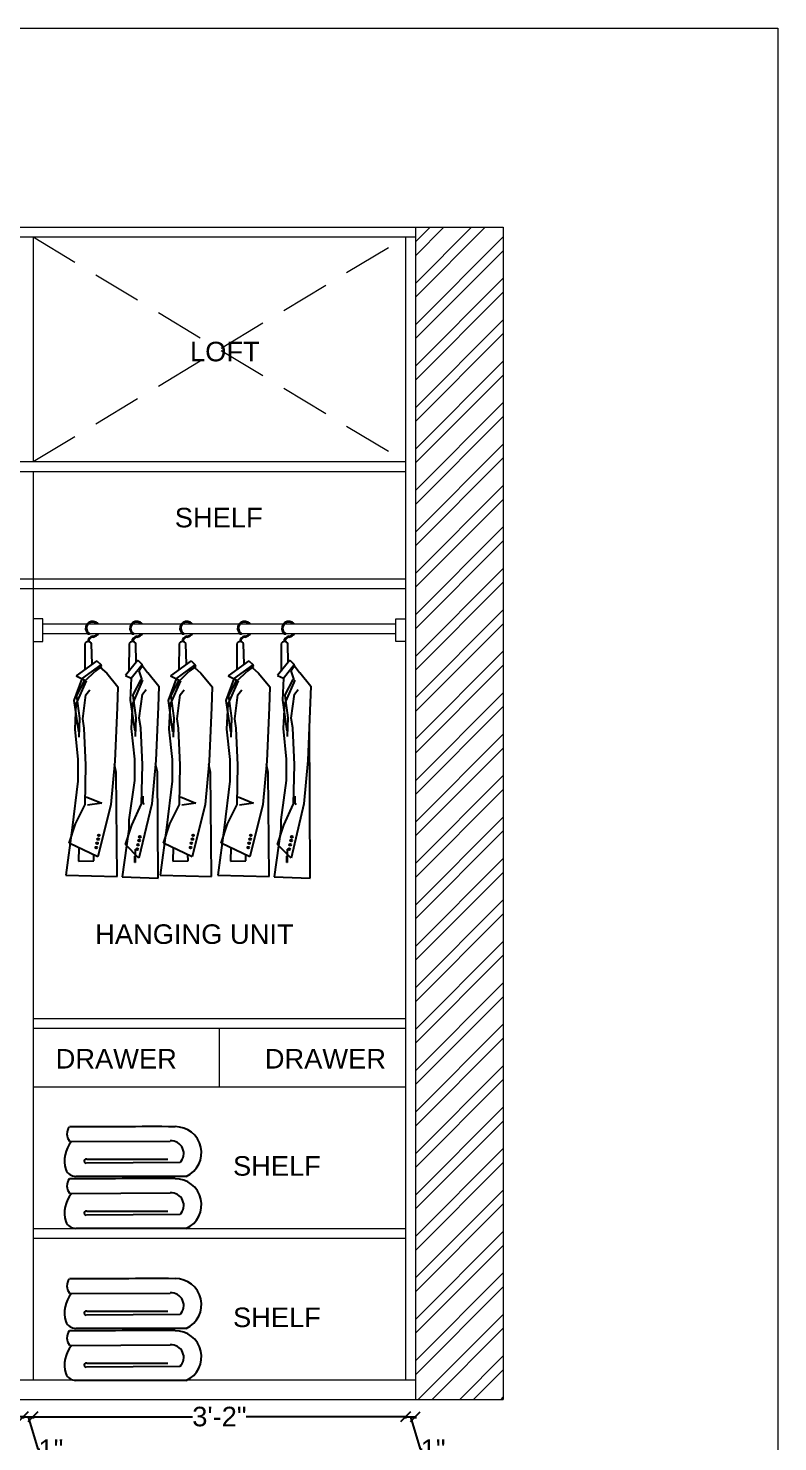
# Model space of a CAD drawing. Header units: inches. Extents: x 15448 to 46480, y -8154 to 0.
# Drawn here: x 17701.3 to 17778.1, y -3855.1 to -3710.4 of the extents above; entities that cross this region are included whole.
import ezdxf

# ---------------------------------------------------------------- set-up
doc = ezdxf.new("R2010")
doc.units = ezdxf.units.IN
doc.header["$MEASUREMENT"] = 0
doc.linetypes.add('DASHED2', pattern=[0.375, 0.25, -0.125])
doc.layers.add('.', color=30, linetype='Continuous')
doc.styles.add('b.k', font='verdana.ttf')
doc.styles.get("Standard").update_dxf_attribs({"font": 'arial.ttf'})
doc.dimstyles.new('STANDARD$0', dxfattribs={"dimscale": 0, "dimtxt": 6, "dimasz": 3, "dimexe": 2, "dimexo": 2, "dimgap": 0, "dimtad": 0, "dimtih": 1, "dimtoh": 1, "dimdec": 1, "dimzin": 0, "dimdsep": 46, "dimlunit": 4, "dimtxsty": 'b.k', "dimcen": 2.5, "dimclrd": 256, "dimclre": 256, "dimclrt": 256, "dimadec": 0, "dimazin": 0, "dimtfac": 1, "dimtdec": 1, "dimtofl": 0, "dimtmove": 2, "dimatfit": 2, "dimfxl": 1, "dimfrac": 2, "dimtolj": 1, "dimtzin": 0, "dimlwd": 9, "dimlwe": 9, "dimarcsym": 0})

# ---------------------------------------------------------------- blocks, each defined once
blk = doc.blocks.new('rdth')
at = {"color": 18, "true_color": 0x000000}
for p, q in [((3607.32, 824.21), (3607.31, 822.23)), ((3607.87, 822.64), (3607.83, 824.19)), ((3610.69, 824.21), (3610.67, 822.12)), ((3611.23, 822.81), (3611.2, 824.19)), ((3614.48, 824.21), (3614.47, 822.23)), ((3615.03, 822.64), (3614.99, 824.19)), ((3618.86, 824.21), (3618.85, 822.23)), ((3619.41, 822.64), (3619.37, 824.19)), ((3622.23, 824.21), (3622.22, 822.12)), ((3622.77, 822.81), (3622.74, 824.19)), ((3608.23, 822.91), (3606.66, 821.75)), ((3607.1, 821.54), (3608.55, 822.59)), ((3608.58, 822.47), (3608.07, 822.09)), ((3608.23, 822.91), (3608.55, 822.59)), ((3608.58, 822.47), (3608.55, 822.59)), ((3611.34, 822.95), (3610.41, 821.79)), ((3610.85, 821.58), (3611.67, 822.63)), ((3611.34, 822.95), (3611.67, 822.63)), ((3611.7, 822.51), (3611.45, 822.13)), ((3611.7, 822.51), (3611.67, 822.63)), ((3611.69, 822.51), (3612.09, 822.01)), ((3615.39, 822.91), (3613.82, 821.75)), ((3614.26, 821.54), (3615.71, 822.59)), ((3615.74, 822.47), (3615.23, 822.09)), ((3615.39, 822.91), (3615.71, 822.59)), ((3615.74, 822.47), (3615.71, 822.59)), ((3619.77, 822.91), (3618.2, 821.75)), ((3618.64, 821.54), (3620.1, 822.59)), ((3620.12, 822.47), (3619.61, 822.09)), ((3619.77, 822.91), (3620.1, 822.59)), ((3620.12, 822.47), (3620.1, 822.59)), ((3622.89, 822.95), (3621.95, 821.79)), ((3622.4, 821.58), (3623.21, 822.63)), ((3622.89, 822.95), (3623.21, 822.63)), ((3623.24, 822.51), (3622.99, 822.13)), ((3623.24, 822.51), (3623.21, 822.63)), ((3623.23, 822.51), (3623.63, 822.01)), ((3607.1, 821.54), (3606.49, 819.88)), ((3607.43, 821.39), (3606.65, 819.6)), ((3606.66, 821.75), (3607.43, 821.38)), ((3606.68, 820.22), (3607.32, 821.44)), ((3607.38, 821.41), (3608.07, 822.09)), ((3608.48, 822.4), (3608.98, 821.97)), ((3608.98, 821.97), (3609.83, 820.93)), ((3610.41, 821.79), (3610.85, 821.58)), ((3610.85, 821.58), (3610.77, 819.92)), ((3611.71, 821.43), (3610.94, 819.64)), ((3610.96, 820.26), (3611.61, 821.48)), ((3611.67, 821.45), (3611.45, 822.13)), ((3612.1, 822.01), (3612.95, 820.97)), ((3614.26, 821.54), (3613.65, 819.88)), ((3614.59, 821.39), (3613.81, 819.6)), ((3613.82, 821.75), (3614.59, 821.38)), ((3613.84, 820.22), (3614.48, 821.44)), ((3614.54, 821.41), (3615.23, 822.09)), ((3615.64, 822.4), (3616.14, 821.97)), ((3616.14, 821.97), (3616.99, 820.93)), ((3618.64, 821.54), (3618.03, 819.88)), ((3618.97, 821.39), (3618.19, 819.6)), ((3618.2, 821.75), (3618.97, 821.38)), ((3618.22, 820.22), (3618.86, 821.44)), ((3618.92, 821.41), (3619.61, 822.09)), ((3620.02, 822.4), (3620.52, 821.97)), ((3620.52, 821.97), (3621.38, 820.93)), ((3621.95, 821.79), (3622.4, 821.58)), ((3622.4, 821.58), (3622.32, 819.92)), ((3623.26, 821.43), (3622.48, 819.64)), ((3622.51, 820.26), (3623.15, 821.48)), ((3623.21, 821.45), (3622.99, 822.13)), ((3623.64, 822.01), (3624.49, 820.97)), ((3607.16, 818.5), (3607.4, 820.33)), ((3607.4, 820.33), (3607.71, 820.69)), ((3609.83, 820.93), (3609.77, 819.35)), ((3611.45, 818.55), (3611.69, 820.37)), ((3611.69, 820.37), (3611.99, 820.73)), ((3612.95, 820.97), (3612.89, 819.4)), ((3614.32, 818.5), (3614.56, 820.33)), ((3614.56, 820.33), (3614.86, 820.69)), ((3616.99, 820.93), (3616.93, 819.35)), ((3618.7, 818.5), (3618.94, 820.33)), ((3618.94, 820.33), (3619.25, 820.69)), ((3621.38, 820.93), (3621.31, 819.35)), ((3622.99, 818.55), (3623.23, 820.37)), ((3623.23, 820.37), (3623.53, 820.73)), ((3624.49, 820.97), (3624.25, 815.33)), ((3606.49, 819.88), (3606.83, 817.52)), ((3606.65, 819.6), (3606.55, 817.71)), ((3606.68, 820.22), (3606.91, 818.54)), ((3609.77, 819.35), (3609.59, 815.29)), ((3610.77, 819.92), (3611.12, 817.56)), ((3610.94, 819.64), (3610.84, 817.76)), ((3610.96, 820.26), (3611.2, 818.58)), ((3612.89, 819.4), (3612.71, 815.33)), ((3613.65, 819.88), (3613.99, 817.52)), ((3613.81, 819.6), (3613.71, 817.71)), ((3613.84, 820.22), (3614.07, 818.54)), ((3616.93, 819.35), (3616.75, 815.29)), ((3618.03, 819.88), (3618.37, 817.52)), ((3618.19, 819.6), (3618.09, 817.71)), ((3618.22, 820.22), (3618.46, 818.54)), ((3621.31, 819.35), (3621.13, 815.29)), ((3622.32, 819.92), (3622.66, 817.56)), ((3622.48, 819.64), (3622.38, 817.76)), ((3622.51, 820.26), (3622.74, 818.58)), ((3606.91, 818.54), (3606.86, 817.12)), ((3607.28, 817.78), (3607.16, 818.5)), ((3611.2, 818.58), (3611.14, 817.16)), ((3611.57, 817.82), (3611.45, 818.55)), ((3614.07, 818.54), (3614.02, 817.12)), ((3614.44, 817.78), (3614.32, 818.5)), ((3618.46, 818.54), (3618.4, 817.12)), ((3618.82, 817.78), (3618.7, 818.5)), ((3622.74, 818.58), (3622.69, 817.16)), ((3623.11, 817.82), (3622.99, 818.55)), ((3624.43, 806.42), (3624.37, 818.15)), ((3606.55, 817.71), (3606.79, 815.41)), ((3607.4, 814.98), (3607.28, 817.78)), ((3610.84, 817.76), (3611.08, 815.45)), ((3611.69, 815.02), (3611.57, 817.82)), ((3613.71, 817.71), (3613.95, 815.41)), ((3614.56, 814.98), (3614.44, 817.78)), ((3618.09, 817.71), (3618.34, 815.41)), ((3618.94, 814.98), (3618.82, 817.78)), ((3622.38, 817.76), (3622.62, 815.45)), ((3623.23, 815.02), (3623.11, 817.82)), ((3606.79, 815.41), (3606.79, 813.77)), ((3607.34, 812.01), (3607.4, 814.98)), ((3609.59, 815.29), (3609.29, 812.01)), ((3609.71, 814.44), (3609.57, 815.04)), ((3611.08, 815.45), (3611.08, 813.81)), ((3611.63, 812.05), (3611.69, 815.02)), ((3612.71, 815.33), (3612.4, 812.05)), ((3612.83, 814.48), (3612.68, 815.08)), ((3613.95, 815.41), (3613.95, 813.77)), ((3614.5, 812.01), (3614.56, 814.98)), ((3616.75, 815.29), (3616.45, 812.01)), ((3616.87, 814.44), (3616.73, 815.04)), ((3618.34, 815.41), (3618.34, 813.77)), ((3618.88, 812.01), (3618.94, 814.98)), ((3621.13, 815.29), (3620.83, 812.01)), ((3621.25, 814.44), (3621.11, 815.04)), ((3622.62, 815.45), (3622.62, 813.81)), ((3623.17, 812.05), (3623.23, 815.02)), ((3624.25, 815.33), (3623.94, 812.05)), ((3609.77, 806.53), (3609.71, 814.44)), ((3612.89, 806.42), (3612.83, 814.48)), ((3616.93, 806.53), (3616.87, 814.44)), ((3621.31, 806.53), (3621.25, 814.44)), ((3606.79, 813.77), (3606.37, 810.22)), ((3611.08, 813.81), (3610.66, 810.83)), ((3613.95, 813.77), (3613.53, 810.22)), ((3618.34, 813.77), (3617.91, 810.22)), ((3622.62, 813.81), (3622.2, 810.83)), ((3606.61, 810.54), (3607.34, 812.01)), ((3607.43, 812.59), (3608.6, 812.11)), ((3608.6, 812.11), (3607.53, 811.95)), ((3609.29, 812.01), (3608.32, 808.04)), ((3610.9, 810.43), (3611.63, 812.05)), ((3612.4, 812.05), (3611.43, 807.93)), ((3611.72, 812.63), (3611.72, 812.15)), ((3611.72, 812.15), (3611.81, 811.99)), ((3613.77, 810.54), (3614.5, 812.01)), ((3614.59, 812.59), (3615.76, 812.11)), ((3615.76, 812.11), (3614.69, 811.95)), ((3616.45, 812.01), (3615.48, 808.04)), ((3618.15, 810.54), (3618.88, 812.01)), ((3618.97, 812.59), (3620.14, 812.11)), ((3620.14, 812.11), (3619.07, 811.95)), ((3620.83, 812.01), (3619.86, 808.04)), ((3622.44, 810.43), (3623.17, 812.05)), ((3623.94, 812.05), (3622.98, 807.93)), ((3623.26, 812.63), (3623.26, 812.15)), ((3623.26, 812.15), (3623.36, 811.99)), ((3610.66, 810.83), (3610.66, 810.13)), ((3622.2, 810.83), (3622.2, 810.13)), ((3606.37, 810.24), (3605.87, 806.63)), ((3606.13, 809.08), (3606.61, 810.54)), ((3606.37, 810.22), (3606.37, 810.24)), ((3610.66, 810.13), (3610.15, 806.52)), ((3610.42, 808.97), (3610.9, 810.43)), ((3613.53, 810.24), (3613.03, 806.63)), ((3613.29, 809.08), (3613.77, 810.54)), ((3613.53, 810.22), (3613.53, 810.24)), ((3617.91, 810.24), (3617.41, 806.63)), ((3617.67, 809.08), (3618.15, 810.54)), ((3617.91, 810.22), (3617.91, 810.24)), ((3622.2, 810.13), (3621.7, 806.52)), ((3621.96, 808.97), (3622.44, 810.43)), ((3608.32, 808.04), (3606.13, 809.08)), ((3606.87, 808.73), (3606.85, 807.7)), ((3611.43, 807.93), (3610.42, 808.97)), ((3611.15, 808.62), (3611.14, 807.59)), ((3615.48, 808.04), (3613.29, 809.08)), ((3614.02, 808.73), (3614.01, 807.7)), ((3619.86, 808.04), (3617.67, 809.08)), ((3618.41, 808.73), (3618.39, 807.7)), ((3622.98, 807.93), (3621.96, 808.97)), ((3622.69, 808.62), (3622.68, 807.59)), ((3606.85, 807.7), (3608.01, 807.72)), ((3608.01, 807.72), (3608, 808.2)), ((3611.12, 807.61), (3611.11, 808.09)), ((3611.14, 807.59), (3611.12, 807.61)), ((3614.01, 807.7), (3615.17, 807.72)), ((3615.17, 807.72), (3615.15, 808.2)), ((3618.39, 807.7), (3619.55, 807.72)), ((3619.55, 807.72), (3619.54, 808.2)), ((3622.67, 807.61), (3622.65, 808.09)), ((3622.68, 807.59), (3622.67, 807.61)), ((3605.87, 806.63), (3609.77, 806.53)), ((3610.15, 806.52), (3612.89, 806.42)), ((3613.03, 806.63), (3616.93, 806.53)), ((3617.41, 806.63), (3621.31, 806.53)), ((3621.7, 806.52), (3624.43, 806.42))]:
    blk.add_line(p, q, dxfattribs=at)
for centre, radius in [((3607.62, 824.97), 0.055), ((3610.97, 824.97), 0.055), ((3614.78, 824.97), 0.055), ((3619.16, 824.97), 0.055), ((3622.51, 824.97), 0.055), ((3608.38, 809.66), 0.0683), ((3611.5, 809.55), 0.0683), ((3615.54, 809.66), 0.0683), ((3619.92, 809.66), 0.0683), ((3623.04, 809.55), 0.0683), ((3608.19, 808.73), 0.0683), ((3608.25, 809.06), 0.0683), ((3608.33, 809.38), 0.0683), ((3611.3, 808.61), 0.0683), ((3611.36, 808.95), 0.0683), ((3611.45, 809.27), 0.0683), ((3615.35, 808.73), 0.0683), ((3615.41, 809.06), 0.0683), ((3615.49, 809.38), 0.0683), ((3619.73, 808.73), 0.0683), ((3619.79, 809.06), 0.0683), ((3619.87, 809.38), 0.0683), ((3622.84, 808.61), 0.0683), ((3622.91, 808.95), 0.0683), ((3622.99, 809.27), 0.0683)]:
    blk.add_circle(centre, radius, dxfattribs=at)
for centre, radius, start, end in [((3607.9, 825.38), 0.522, 58.8889, 230.4094), ((3607.9, 825.38), 0.465, 58.8889, 230.4094), ((3607.86, 825.31), 0.552, 46.2084, 58.8889), ((3607.86, 825.31), 0.609, 40.831, 58.8889), ((3611.26, 825.38), 0.522, 58.8889, 230.4094), ((3611.26, 825.38), 0.465, 58.8889, 230.4094), ((3611.21, 825.31), 0.552, 46.2084, 58.8889), ((3611.21, 825.31), 0.609, 40.831, 58.8889), ((3615.06, 825.38), 0.522, 58.8889, 230.4094), ((3615.06, 825.38), 0.465, 58.8889, 230.4094), ((3615.01, 825.31), 0.552, 46.2084, 58.8889), ((3615.01, 825.31), 0.609, 40.831, 58.8889), ((3619.44, 825.38), 0.522, 58.8889, 230.4094), ((3619.44, 825.38), 0.465, 58.8889, 230.4094), ((3619.4, 825.31), 0.552, 46.2084, 58.8889), ((3619.4, 825.31), 0.609, 40.831, 58.8889), ((3622.8, 825.38), 0.522, 58.8889, 230.4094), ((3622.8, 825.38), 0.465, 58.8889, 230.4094), ((3622.75, 825.31), 0.552, 46.2084, 58.8889), ((3622.75, 825.31), 0.609, 40.831, 58.8889), ((3608, 824.31), 0.457, 98.1438, 177.8717), ((3608, 824.31), 0.4, 98.1438, 177.7449), ((3607.86, 825.31), 0.552, 278.1438, 320.7311), ((3607.86, 825.31), 0.609, 278.1438, 325.0188), ((3611.35, 824.31), 0.457, 98.1438, 177.8717), ((3611.35, 824.31), 0.4, 98.1438, 177.7449), ((3611.21, 825.31), 0.552, 278.1438, 320.7311), ((3611.21, 825.31), 0.609, 278.1438, 325.0188), ((3615.16, 824.31), 0.457, 98.1438, 177.8717), ((3615.16, 824.31), 0.4, 98.1438, 177.7449), ((3615.01, 825.31), 0.552, 278.1438, 320.7311), ((3615.01, 825.31), 0.609, 278.1438, 325.0188), ((3619.54, 824.31), 0.457, 98.1438, 177.8717), ((3619.54, 824.31), 0.4, 98.1438, 177.7449), ((3619.4, 825.31), 0.552, 278.1438, 320.7311), ((3619.4, 825.31), 0.609, 278.1438, 325.0188), ((3622.89, 824.31), 0.457, 98.1438, 177.8717), ((3622.89, 824.31), 0.4, 98.1438, 177.7449), ((3622.75, 825.31), 0.552, 278.1438, 320.7311), ((3622.75, 825.31), 0.609, 278.1438, 325.0188), ((3607.57, 824.07), 0.288, 24.2419, 150.7783), ((3610.94, 824.07), 0.288, 24.2419, 150.7783), ((3614.73, 824.07), 0.288, 24.2419, 150.7783), ((3619.11, 824.07), 0.288, 24.2419, 150.7783), ((3622.48, 824.07), 0.288, 24.2419, 150.7783)]:
    blk.add_arc(centre, radius, start, end, dxfattribs=at)
blk = doc.blocks.new('rsth')
at = {"color": 18, "true_color": 0x000000}
for p, q in [((3584.11, 821.76), (3584.3, 821.71)), ((3584.3, 821.71), (3594.42, 821.77)), ((3595.43, 819.57), (3585.84, 819.5)), ((3585.89, 819.92), (3594.19, 819.92)), ((3596.08, 818.15), (3584.75, 818.15)), ((3584.11, 816.43), (3584.3, 816.39)), ((3584.3, 816.39), (3594.42, 816.45)), ((3595.43, 814.25), (3585.84, 814.18)), ((3585.89, 814.6), (3594.19, 814.6)), ((3596.08, 812.82), (3584.75, 812.82))]:
    blk.add_line(p, q, dxfattribs=at)
for centre, radius, start, end in [((3585.04, 822.49), 1.19, 143.1809, 218.2472), ((3592.57, -220.39), 1043.63, 89.87023, 90.46534), ((3594.96, 820.57), 2.67, 294.8344, 90.5457), ((3586.72, 819.74), 3.12, 140.7813, 196.5816), ((3594.53, 820.49), 1.29, 314.4132, 94.7681), ((3585.83, 819.71), 0.214, 75.823, 270.7467), ((3584.75, 819.24), 1.09, 201.025, 270), ((3585.04, 817.17), 1.19, 143.1809, 218.2472), ((3592.57, -225.71), 1043.63, 89.87023, 90.46534), ((3594.96, 815.24), 2.67, 294.8344, 90.5457), ((3586.72, 814.41), 3.12, 140.7813, 196.5816), ((3594.53, 815.17), 1.29, 314.4132, 94.7681), ((3584.75, 813.91), 1.09, 201.025, 270), ((3585.83, 814.39), 0.214, 75.823, 270.7467)]:
    blk.add_arc(centre, radius, start, end, dxfattribs=at)
blk = doc.blocks.new('dth')
blk.add_blockref('rsth', (-106.39, -27.16))
blk = doc.blocks.new('_Oblique')
at = {"color": 0, "linetype": 'ByBlock', "lineweight": -2}
blk.add_line((-0.5, -0.5), (0.5, 0.5), dxfattribs=at)
blk = doc.blocks.new('*D107')
at = {"color": 1, "lineweight": -2, "transparency": 16777216}
for p, q in [((17663.17, -3852.52), (17663.17, -3852.74)), ((17663.17, -3852.56), (17679.25, -3852.56)), ((17700.83, -3852.56), (17684.75, -3852.56)), ((17700.83, -3852.52), (17700.83, -3852.74))]:
    blk.add_line(p, q, dxfattribs=at)
at = {"layer": 'Defpoints', "color": 0, "transparency": 16777216}
for p in [(17663.17, -3848.79), (17700.83, -3848.79), (17700.83, -3852.56)]:
    blk.add_point(p, dxfattribs=at)
at = {"color": 1, "lineweight": -2, "transparency": 16777216, "rotation": 180}
blk.add_blockref('_Oblique', (17663.17, -3852.56), dxfattribs=at)
at = {"color": 1, "lineweight": -2, "transparency": 16777216}
blk.add_blockref('_Oblique', (17700.83, -3852.56), dxfattribs=at)
at = {"color": 1, "lineweight": 5, "transparency": 16777216, "insert": (17682, -3852.56), "char_height": 2, "attachment_point": 5}
blk.add_mtext('\\A1;3\'-2"', dxfattribs=at)
blk = doc.blocks.new('*D108')
at = {"color": 1, "lineweight": -2, "transparency": 16777216}
for p, q in [((17700.83, -3852.52), (17700.83, -3852.74)), ((17700.83, -3852.56), (17701.83, -3852.56)), ((17701.33, -3852.56), (17702.33, -3855.89)), ((17701.83, -3852.52), (17701.83, -3852.74)), ((17702.33, -3855.89), (17702.51, -3855.89))]:
    blk.add_line(p, q, dxfattribs=at)
at = {"layer": 'Defpoints', "color": 0, "transparency": 16777216}
for p in [(17700.83, -3848.79), (17701.83, -3848.79), (17701.83, -3852.56)]:
    blk.add_point(p, dxfattribs=at)
at = {"color": 1, "lineweight": -2, "transparency": 16777216, "rotation": 180}
blk.add_blockref('_Oblique', (17700.83, -3852.56), dxfattribs=at)
at = {"color": 1, "lineweight": -2, "transparency": 16777216}
blk.add_blockref('_Oblique', (17701.83, -3852.56), dxfattribs=at)
at = {"color": 1, "lineweight": 5, "transparency": 16777216, "insert": (17703.66, -3855.89), "char_height": 2, "attachment_point": 5}
blk.add_mtext('\\A1;1"', dxfattribs=at)
blk = doc.blocks.new('*D109')
at = {"color": 1, "lineweight": -2, "transparency": 16777216}
for p, q in [((17701.83, -3852.52), (17701.83, -3852.74)), ((17701.83, -3852.56), (17718.17, -3852.56)), ((17740, -3852.56), (17723.66, -3852.56)), ((17740, -3852.52), (17740, -3852.74))]:
    blk.add_line(p, q, dxfattribs=at)
at = {"layer": 'Defpoints', "color": 0, "transparency": 16777216}
for p in [(17701.83, -3848.79), (17740, -3848.79), (17740, -3852.56)]:
    blk.add_point(p, dxfattribs=at)
at = {"color": 1, "lineweight": -2, "transparency": 16777216, "rotation": 180}
blk.add_blockref('_Oblique', (17701.83, -3852.56), dxfattribs=at)
at = {"color": 1, "lineweight": -2, "transparency": 16777216}
blk.add_blockref('_Oblique', (17740, -3852.56), dxfattribs=at)
at = {"color": 1, "lineweight": 5, "transparency": 16777216, "insert": (17720.92, -3852.56), "char_height": 2, "attachment_point": 5}
blk.add_mtext('\\A1;3\'-2"', dxfattribs=at)
blk = doc.blocks.new('*D110')
at = {"color": 1, "lineweight": -2, "transparency": 16777216}
for p, q in [((17740, -3852.52), (17740, -3852.74)), ((17740, -3852.56), (17741, -3852.56)), ((17740.5, -3852.56), (17741.5, -3855.89)), ((17741, -3852.52), (17741, -3852.74)), ((17741.5, -3855.89), (17741.68, -3855.89))]:
    blk.add_line(p, q, dxfattribs=at)
at = {"layer": 'Defpoints', "color": 0, "transparency": 16777216}
for p in [(17740, -3848.79), (17741, -3850.79), (17741, -3852.56)]:
    blk.add_point(p, dxfattribs=at)
at = {"color": 1, "lineweight": -2, "transparency": 16777216, "rotation": 180}
blk.add_blockref('_Oblique', (17740, -3852.56), dxfattribs=at)
at = {"color": 1, "lineweight": -2, "transparency": 16777216}
blk.add_blockref('_Oblique', (17741, -3852.56), dxfattribs=at)
at = {"color": 1, "lineweight": 5, "transparency": 16777216, "insert": (17742.82, -3855.89), "char_height": 2, "attachment_point": 5}
blk.add_mtext('\\A1;1"', dxfattribs=at)
blk = doc.blocks.new('*D116')
at = {"color": 1, "lineweight": -2, "transparency": 16777216}
for p, q in [((17623, -3862.04), (17623, -3862.26)), ((17623, -3862.08), (17678.47, -3862.08)), ((17741, -3862.08), (17685.53, -3862.08)), ((17741, -3862.04), (17741, -3862.26))]:
    blk.add_line(p, q, dxfattribs=at)
at = {"layer": 'Defpoints', "color": 0, "transparency": 16777216}
for p in [(17623, -3850.79), (17741, -3850.79), (17741, -3862.08)]:
    blk.add_point(p, dxfattribs=at)
at = {"color": 1, "lineweight": -2, "transparency": 16777216, "rotation": 180}
blk.add_blockref('_Oblique', (17623, -3862.08), dxfattribs=at)
at = {"color": 1, "lineweight": -2, "transparency": 16777216}
blk.add_blockref('_Oblique', (17741, -3862.08), dxfattribs=at)
at = {"color": 1, "lineweight": 5, "transparency": 16777216, "insert": (17682, -3862.08), "char_height": 2, "attachment_point": 5}
blk.add_mtext('\\A1;9\'-10"', dxfattribs=at)

msp = doc.modelspace()

# ---------------------------------------------------------------- hatches: boundary and pattern name
at = {"layer": '.', "lineweight": 5, "true_color": 0xf27172}
h = msp.add_hatch(dxfattribs=at)
h.set_pattern_fill('ANSI32', color=11, scale=8)
h.set_pattern_definition([(45, (0, -86.1458), (-2.12132034, 2.12132034), []), (45, (1.4142, -86.1458), (-2.12132034, 2.12132034), [])])
h.paths.add_polyline_path([(17623, -3730.79), (17614, -3730.79), (17614, -3850.79), (17623, -3850.79)])
h.paths.add_polyline_path([(17750, -3730.79), (17741, -3730.79), (17741, -3850.79), (17750, -3850.79)])

# ---------------------------------------------------------------- linework, layer by layer
at = {"lineweight": 5}
for p, q in [((17614, -3730.79), (17750, -3730.79)), ((17741, -3730.79), (17741, -3850.79)), ((17750, -3730.79), (17750, -3850.79)), ((17623, -3731.79), (17741, -3731.79)), ((17701.83, -3731.79), (17701.83, -3754.79)), ((17740, -3731.79), (17740, -3848.79)), ((17624, -3754.79), (17740, -3754.79)), ((17624, -3755.79), (17740, -3755.79)), ((17701.83, -3755.79), (17701.83, -3848.79)), ((17624, -3766.79), (17740, -3766.79)), ((17624, -3767.79), (17740, -3767.79)), ((17702.83, -3771.4), (17739, -3771.4)), ((17702.83, -3772.4), (17739, -3772.4)), ((17701.83, -3811.79), (17740, -3811.79)), ((17701.83, -3812.79), (17740, -3812.79)), ((17720.92, -3818.79), (17720.92, -3812.79)), ((17701.83, -3818.79), (17740, -3818.79)), ((17701.83, -3833.29), (17740, -3833.29)), ((17701.83, -3834.29), (17740, -3834.29)), ((17623, -3848.79), (17741, -3848.79)), ((17614, -3850.79), (17750, -3850.79))]:
    msp.add_line(p, q, dxfattribs=at)
at = {"color": 252, "linetype": 'DASHED2', "lineweight": 5, "ltscale": 20, "true_color": 0x939598}
for p, q in [((17701.83, -3754.79), (17740, -3731.79)), ((17701.83, -3731.79), (17740, -3754.79))]:
    msp.add_line(p, q, dxfattribs=at)
at = {"lineweight": 5}
for points in [[(17586.82, -3710.43), (17778.13, -3710.43), (17778.13, -3929.35), (17586.82, -3929.35)], [(17701.83, -3773.19), (17702.83, -3773.19), (17702.83, -3770.88), (17701.83, -3770.88)], [(17740, -3773.19), (17739, -3773.19), (17739, -3770.88), (17740, -3770.88)]]:
    msp.add_lwpolyline(points, close=True, dxfattribs=at)

# ---------------------------------------------------------------- block references
at = {"lineweight": 5, "xscale": 1.349456073416687, "yscale": 1.349456073416687, "zscale": 1.349456073416687}
msp.add_blockref('rdth', (12839.21, -4885.65), dxfattribs=at)
at = {"lineweight": 5}
for p in [(14227.84, -4618.95), (14227.84, -4634.51)]:
    msp.add_blockref('dth', p, dxfattribs=at)

# ---------------------------------------------------------------- texts
at = {"color": 240, "lineweight": 5, "true_color": 0xed1f24, "char_height": 2, "attachment_point": 1}
for s, width, insert in [('LOFT', 18.3559, (17717.91, -3742.52)), ('\\pxqc; SHELF', 33.9786, (17703.47, -3759.52)), ('\\pxqc;HANGING UNIT', 33.9786, (17701.37, -3802.16)), ('\\pxqc;DRAWER', 33.9786, (17693.36, -3814.92)), ('\\pxqc;DRAWER', 33.9786, (17714.79, -3814.92)), ('\\pxqc; SHELF', 33.9786, (17709.44, -3825.89)), ('\\pxqc; SHELF', 33.9786, (17709.44, -3841.39))]:
    msp.add_mtext_dynamic_manual_height_columns(s, width=width, gutter_width=18.23, heights=[0], dxfattribs=dict(at, insert=insert))

# ---------------------------------------------------------------- dimensions: what is measured, and where the dimension line sits
at = {"lineweight": 5}
for base, p1, p2, picture, middle in [((17700.83, -3852.56), (17663.17, -3848.79), (17700.83, -3848.79), '*D107', (17682, -3852.56)), ((17701.83, -3852.56), (17700.83, -3848.79), (17701.83, -3848.79), '*D108', (17702.6, -3855.89)), ((17740, -3852.56), (17701.83, -3848.79), (17740, -3848.79), '*D109', (17720.92, -3852.56)), ((17741, -3852.56), (17740, -3848.79), (17741, -3850.79), '*D110', (17741.77, -3855.89)), ((17741, -3862.08), (17623, -3850.79), (17741, -3850.79), '*D116', (17682, -3862.08))]:
    dim = msp.add_linear_dim(base=base, p1=p1, p2=p2, dimstyle='STANDARD$0', override={"dimscale": 1, "dimtxt": 2, "dimasz": 1, "dimexe": 0.18, "dimexo": 0.0625, "dimgap": 0.09, "dimtih": 0, "dimtoh": 0, "dimdec": 0, "dimtxsty": 'Standard', "dimblk": 'Oblique', "dimcen": 0.09, "dimclrd": 1, "dimclre": 1, "dimclrt": 1, "dimtdec": 0, "dimtmove": 1, "dimatfit": 3, "dimldrblk": 'Oblique', "dimfxl": 0.03937, "dimfxlon": 1, "dimfrac": 0, "dimlwd": 65534, "dimlwe": 65534, "dimarcsym": 1}, dxfattribs=at)
    dim.commit()
    dim.dimension.update_dxf_attribs({"geometry": picture, "text_midpoint": middle})

doc.saveas('drawing.dxf')
